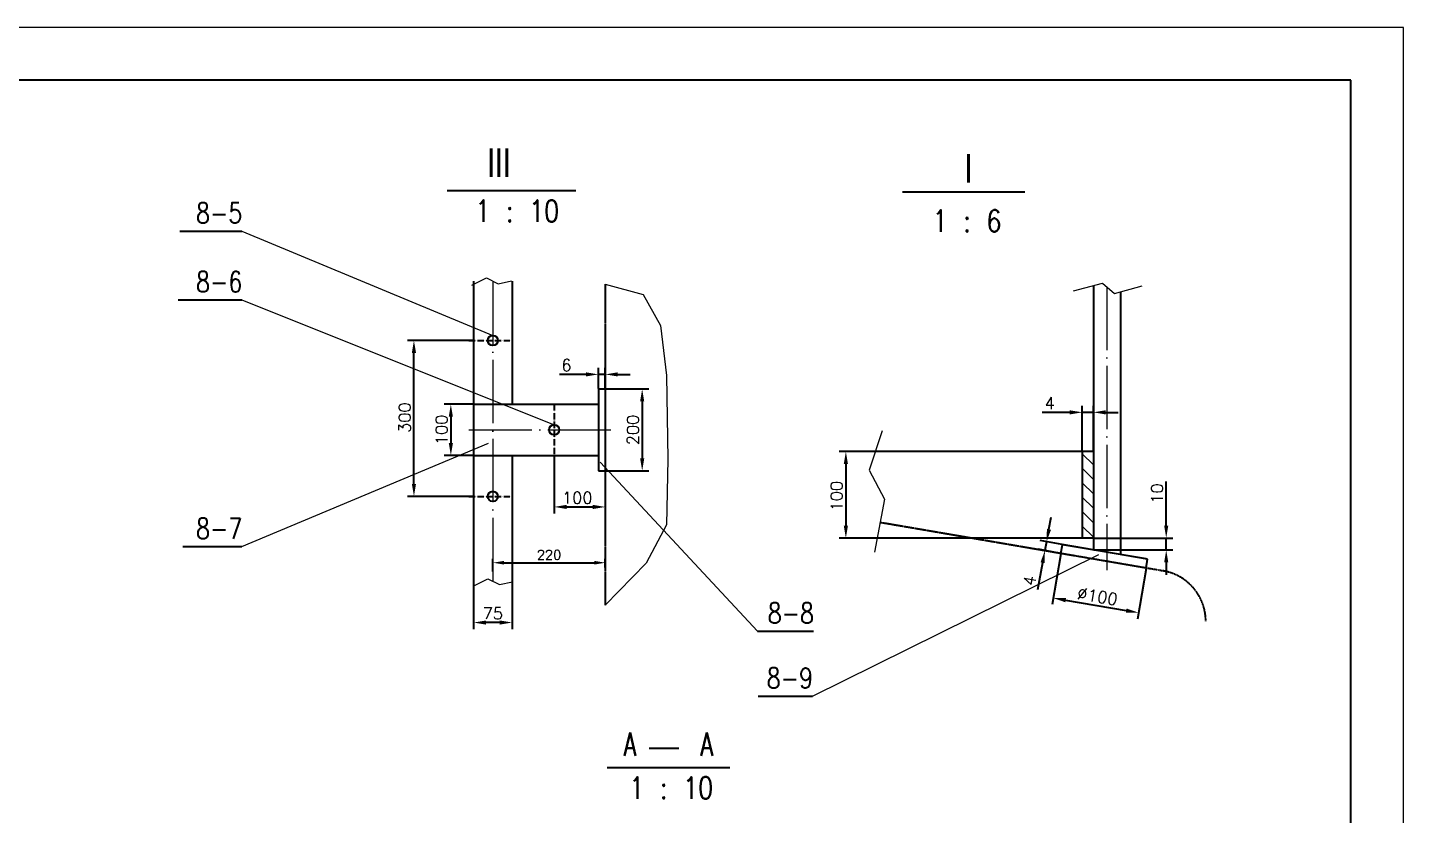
# Model space of a CAD drawing. Header units: inches. Extents: x 14786 to 39415, y 1343 to 18195.
# Drawn here: x 34183 to 39415, y 15204 to 18195 of the extents above; entities that cross this region are included whole.
import ezdxf
from ezdxf.enums import TextEntityAlignment as Align

# ---------------------------------------------------------------- set-up
doc = ezdxf.new("R2010")
doc.units = ezdxf.units.IN
doc.header["$MEASUREMENT"] = 0
for name, pattern in [('ACAD_ISO04W100', [30, 24, -3, 0, -3]), ('ACAD_ISO05W100', [33, 24, -3, 0, -3, 0, -3]), ('PHANTOM', [2.5, 1.25, -0.25, 0.25, -0.25, 0.25, -0.25])]:
    doc.linetypes.add(name, pattern=pattern)
for name, color, linetype in [('1', 1, 'ACAD_ISO05W100'), ('2', 3, 'Continuous'), ('4', 7, 'Continuous'), ('5', 6, 'PHANTOM')]:
    doc.layers.add(name, color=color, linetype=linetype)
doc.layers.add('TEXT', color=3, linetype='Continuous', lineweight=15)
doc.layers.add('图层1', color=1, linetype='ACAD_ISO04W100', lineweight=18)
doc.styles.add('HZ', font='TXT', dxfattribs={"width": 0.8, "bigfont": 'HZTXT'})
doc.styles.add('ROMANS', font='ROMANS', dxfattribs={"bigfont": 'HZTXT'})
doc.dimstyles.new('R30', dxfattribs={"dimscale": 30, "dimtxt": 1.2, "dimasz": 1.4, "dimexe": 0.5, "dimexo": 0, "dimgap": 0.4, "dimtad": 1, "dimdec": 0, "dimzin": 13, "dimdsep": 46, "dimtxsty": 'ROMANS', "dimcen": 30, "dimclrd": 1, "dimclre": 1, "dimclrt": 2, "dimadec": 0, "dimazin": 0, "dimtfac": 1, "dimtdec": 0, "dimtmove": 0, "dimatfit": 1, "dimfxl": 0, "dimtolj": 1, "dimtzin": 0, "dimarcsym": 0})
doc.dimstyles.get("Standard").update_dxf_attribs({"dimtxt": 1.8, "dimasz": 1.9, "dimexe": 1, "dimexo": 0.0625, "dimgap": 0.05, "dimtad": 1, "dimdec": 4, "dimzin": 0, "dimdsep": 46, "dimtxsty": 'ROMANS', "dimcen": 0.09, "dimclrd": 1, "dimclre": 1, "dimclrt": 2, "dimadec": 0, "dimazin": 0, "dimtfac": 1, "dimtdec": 4, "dimtofl": 0, "dimtmove": 0, "dimatfit": 3, "dimfxl": 0, "dimtolj": 1, "dimtzin": 0, "dimarcsym": 0})

# ---------------------------------------------------------------- blocks, each defined once
blk = doc.blocks.new('*D218')
at = {"color": 1, "lineweight": -2}
for p, q in [((35952.5, 16127.9), (35952.5, 16175.7)), ((36380.1, 16142.2), (36380.1, 16175.7)), ((35994.5, 16160.7), (36338.1, 16160.7))]:
    blk.add_line(p, q, dxfattribs=at)
at = {"color": 1}
for points in [[(35994.5, 16167.7), (35994.5, 16153.7), (35952.5, 16160.7)], [(36338.1, 16167.7), (36338.1, 16153.7), (36380.1, 16160.7)]]:
    blk.add_solid(points, dxfattribs=at)
at = {"layer": 'DEFPOINTS', "color": 0}
for p in [(35952.5, 16127.9), (36380.1, 16160.7), (36380.1, 16142.2)]:
    blk.add_point(p, dxfattribs=at)
at = {"color": 2, "insert": (36166.3, 16190.7), "char_height": 36, "attachment_point": 5, "style": 'ROMANS'}
blk.add_mtext('\\A1;220', dxfattribs=at)
blk = doc.blocks.new('*D191')
at = {"layer": '4', "color": 1, "lineweight": -2}
for p, q in [((37405.3, 16583), (37269.8, 16583)), ((37294.8, 16535.5), (37294.8, 16301.8)), ((37411.9, 16254.3), (37269.8, 16254.3))]:
    blk.add_line(p, q, dxfattribs=at)
at = {"layer": '4', "color": 1}
for points in [[(37286.9, 16535.5), (37302.7, 16535.5), (37294.8, 16583)], [(37286.9, 16301.8), (37302.7, 16301.8), (37294.8, 16254.3)]]:
    blk.add_solid(points, dxfattribs=at)
at = {"layer": 'DEFPOINTS', "color": 0}
for p in [(37406.9, 16583), (37294.8, 16254.3), (37413.5, 16254.3)]:
    blk.add_point(p, dxfattribs=at)
at = {"layer": '4', "color": 2, "insert": (37259.8, 16413.7), "char_height": 45, "attachment_point": 5, "rotation": 90, "style": 'ROMANS'}
blk.add_mtext('\\A1;100', dxfattribs=at)
blk = doc.blocks.new('*D190')
at = {"layer": '4', "color": 1, "lineweight": -2}
for p, q in [((38067.1, 16287.6), (38076, 16334.2)), ((38117.6, 16229.6), (38033.6, 16245.6)), ((38058.2, 16240.9), (38051.8, 16207.3)), ((38111.2, 16196), (38027.2, 16212)), ((38042.8, 16160.6), (38023.2, 16057.9))]:
    blk.add_line(p, q, dxfattribs=at)
at = {"layer": '4', "color": 1}
for points in [[(38059.3, 16289.1), (38074.9, 16286.1), (38058.2, 16240.9)], [(38035.1, 16162.1), (38050.6, 16159.2), (38051.8, 16207.3)]]:
    blk.add_solid(points, dxfattribs=at)
at = {"layer": 'DEFPOINTS', "color": 0}
for p in [(38119.2, 16229.3), (38051.8, 16207.3), (38112.7, 16195.7)]:
    blk.add_point(p, dxfattribs=at)
at = {"layer": '4', "color": 2, "insert": (37994.2, 16092.5), "char_height": 45, "attachment_point": 5, "rotation": 79.1903, "style": 'ROMANS'}
blk.add_mtext('\\A1;4', dxfattribs=at)
blk = doc.blocks.new('*D189')
at = {"layer": '4', "color": 1, "lineweight": -2}
for p, q in [((38112.5, 16194.1), (38079.5, 16001.7)), ((38436.5, 16138.7), (38403.6, 15946.2)), ((38130.6, 16018.3), (38360.9, 15978.9))]:
    blk.add_line(p, q, dxfattribs=at)
at = {"layer": '4', "color": 1}
for points in [[(38131.9, 16026.1), (38129.3, 16010.5), (38083.8, 16026.3)], [(38362.3, 15986.7), (38359.6, 15971.1), (38407.8, 15970.9)]]:
    blk.add_solid(points, dxfattribs=at)
at = {"layer": 'DEFPOINTS', "color": 0}
for p in [(38112.7, 16195.7), (38436.7, 16140.2), (38407.8, 15970.9)]:
    blk.add_point(p, dxfattribs=at)
at = {"layer": '4', "color": 2, "insert": (38251.7, 16033.1), "char_height": 45, "attachment_point": 5, "rotation": 350.2938, "style": 'ROMANS'}
blk.add_mtext('\\A1;%%C100', dxfattribs=at)
blk = doc.blocks.new('*D188')
at = {"layer": '4', "color": 1, "lineweight": -2}
for p, q in [((38193.7, 16584.6), (38193.7, 16757.2)), ((38235.9, 16584.6), (38235.9, 16757.2)), ((38146.2, 16732.2), (38041.6, 16732.2)), ((38235.9, 16732.2), (38193.7, 16732.2)), ((38283.4, 16732.2), (38330.9, 16732.2))]:
    blk.add_line(p, q, dxfattribs=at)
at = {"layer": '4', "color": 1}
for points in [[(38146.2, 16740.1), (38146.2, 16724.2), (38193.7, 16732.2)], [(38283.4, 16740.1), (38283.4, 16724.2), (38235.9, 16732.2)]]:
    blk.add_solid(points, dxfattribs=at)
at = {"layer": 'DEFPOINTS', "color": 0}
for p in [(38193.7, 16732.2), (38193.7, 16583), (38235.9, 16583)]:
    blk.add_point(p, dxfattribs=at)
at = {"layer": '4', "color": 2, "insert": (38070.2, 16767.2), "char_height": 45, "attachment_point": 5, "style": 'ROMANS'}
blk.add_mtext('\\A1;4', dxfattribs=at)
blk = doc.blocks.new('*D187')
at = {"layer": '4', "color": 1, "lineweight": -2}
for p, q in [((38513.1, 16301.8), (38513.1, 16469.5)), ((38237.4, 16254.3), (38538.1, 16254.3)), ((38513.1, 16209.3), (38513.1, 16254.3)), ((38237.4, 16209.3), (38538.1, 16209.3)), ((38513.1, 16161.8), (38513.1, 16114.3))]:
    blk.add_line(p, q, dxfattribs=at)
at = {"layer": '4', "color": 1}
for points in [[(38505.1, 16301.8), (38521, 16301.8), (38513.1, 16254.3)], [(38505.1, 16161.8), (38521, 16161.8), (38513.1, 16209.3)]]:
    blk.add_solid(points, dxfattribs=at)
at = {"layer": 'DEFPOINTS', "color": 0}
for p in [(38235.9, 16254.3), (38513.1, 16254.3), (38235.9, 16209.3)]:
    blk.add_point(p, dxfattribs=at)
at = {"layer": '4', "color": 2, "insert": (38478.1, 16423.8), "char_height": 45, "attachment_point": 5, "rotation": 90, "style": 'ROMANS'}
blk.add_mtext('\\A1;10', dxfattribs=at)
blk = doc.blocks.new('*D179')
at = {"layer": '4', "color": 1, "lineweight": -2}
for p, q in [((35877.8, 16762.7), (35767.7, 16762.7)), ((35792.7, 16715.2), (35792.7, 16615.8)), ((35877.8, 16568.3), (35767.7, 16568.3))]:
    blk.add_line(p, q, dxfattribs=at)
at = {"layer": '4', "color": 1}
for points in [[(35784.8, 16715.2), (35800.6, 16715.2), (35792.7, 16762.7)], [(35784.8, 16615.8), (35800.6, 16615.8), (35792.7, 16568.3)]]:
    blk.add_solid(points, dxfattribs=at)
at = {"layer": 'DEFPOINTS', "color": 0}
for p in [(35879.4, 16762.7), (35792.7, 16568.3), (35879.4, 16568.3)]:
    blk.add_point(p, dxfattribs=at)
at = {"layer": '4', "color": 2, "insert": (35757.7, 16665.5), "char_height": 45, "attachment_point": 5, "rotation": 90, "style": 'ROMANS'}
blk.add_mtext('\\A1;100', dxfattribs=at)
blk = doc.blocks.new('*D178')
at = {"layer": '4', "color": 1, "lineweight": -2}
for p, q in [((35879.4, 16071.4), (35879.4, 15908.4)), ((36025.5, 16086.5), (36025.5, 15908.4)), ((35978, 15933.4), (35926.9, 15933.4))]:
    blk.add_line(p, q, dxfattribs=at)
at = {"layer": '4', "color": 1}
for points in [[(35926.9, 15941.3), (35926.9, 15925.5), (35879.4, 15933.4)], [(35978, 15941.3), (35978, 15925.5), (36025.5, 15933.4)]]:
    blk.add_solid(points, dxfattribs=at)
at = {"layer": 'DEFPOINTS', "color": 0}
for p in [(35879.4, 16072.9), (36025.5, 16088.1), (35879.4, 15933.4)]:
    blk.add_point(p, dxfattribs=at)
at = {"layer": '4', "color": 2, "insert": (35952.5, 15968.4), "char_height": 45, "attachment_point": 5, "style": 'ROMANS'}
blk.add_mtext('\\A1;75', dxfattribs=at)
blk = doc.blocks.new('*D177')
at = {"layer": '4', "color": 1, "lineweight": -2}
for p, q in [((36353.7, 16822.6), (36353.7, 16901.5)), ((36380.1, 16822.6), (36380.1, 16901.5)), ((36306.2, 16876.5), (36205.8, 16876.5)), ((36380.1, 16876.5), (36353.7, 16876.5)), ((36427.6, 16876.5), (36475.1, 16876.5))]:
    blk.add_line(p, q, dxfattribs=at)
at = {"layer": '4', "color": 1}
for points in [[(36306.2, 16884.4), (36306.2, 16868.6), (36353.7, 16876.5)], [(36427.6, 16884.4), (36427.6, 16868.6), (36380.1, 16876.5)]]:
    blk.add_solid(points, dxfattribs=at)
at = {"layer": 'DEFPOINTS', "color": 0}
for p in [(36353.7, 16876.5), (36353.7, 16821), (36380.1, 16821)]:
    blk.add_point(p, dxfattribs=at)
at = {"layer": '4', "color": 2, "insert": (36232.3, 16911.5), "char_height": 45, "attachment_point": 5, "style": 'ROMANS'}
blk.add_mtext('\\A1;6', dxfattribs=at)
blk = doc.blocks.new('*D176')
at = {"layer": '4', "color": 1, "lineweight": -2}
for p, q in [((36381.7, 16821), (36545.3, 16821)), ((36520.3, 16773.5), (36520.3, 16557.5)), ((36381.7, 16510), (36545.3, 16510))]:
    blk.add_line(p, q, dxfattribs=at)
at = {"layer": '4', "color": 1}
for points in [[(36512.4, 16773.5), (36528.2, 16773.5), (36520.3, 16821)], [(36512.4, 16557.5), (36528.2, 16557.5), (36520.3, 16510)]]:
    blk.add_solid(points, dxfattribs=at)
at = {"layer": 'DEFPOINTS', "color": 0}
for p in [(36380.1, 16821), (36380.1, 16510), (36520.3, 16510)]:
    blk.add_point(p, dxfattribs=at)
at = {"layer": '4', "color": 2, "insert": (36485.3, 16665), "char_height": 45, "attachment_point": 5, "rotation": 90, "style": 'ROMANS'}
blk.add_mtext('\\A1;200', dxfattribs=at)
blk = doc.blocks.new('*D175')
at = {"layer": '4', "color": 1, "lineweight": -2}
for p, q in [((36185.7, 16566.7), (36185.7, 16347.7)), ((36380.1, 16508.4), (36380.1, 16347.7)), ((36233.2, 16372.7), (36332.6, 16372.7))]:
    blk.add_line(p, q, dxfattribs=at)
at = {"layer": '4', "color": 1}
for points in [[(36233.2, 16380.7), (36233.2, 16364.8), (36185.7, 16372.7)], [(36332.6, 16380.7), (36332.6, 16364.8), (36380.1, 16372.7)]]:
    blk.add_solid(points, dxfattribs=at)
at = {"layer": 'DEFPOINTS', "color": 0}
for p in [(36185.7, 16568.3), (36380.1, 16510), (36380.1, 16372.7)]:
    blk.add_point(p, dxfattribs=at)
at = {"layer": '4', "color": 2, "insert": (36273.4, 16407.7), "char_height": 45, "attachment_point": 5, "style": 'ROMANS'}
blk.add_mtext('\\A1;100', dxfattribs=at)
blk = doc.blocks.new('*D174')
at = {"layer": '4', "color": 1, "lineweight": -2}
for p, q in [((35877.8, 17005.3), (35627.3, 17005.3)), ((35652.3, 16460.3), (35652.3, 16957.8)), ((35877.8, 16412.8), (35627.3, 16412.8))]:
    blk.add_line(p, q, dxfattribs=at)
at = {"layer": '4', "color": 1}
for points in [[(35644.4, 16957.8), (35660.3, 16957.8), (35652.3, 17005.3)], [(35644.4, 16460.3), (35660.3, 16460.3), (35652.3, 16412.8)]]:
    blk.add_solid(points, dxfattribs=at)
at = {"layer": 'DEFPOINTS', "color": 0}
for p in [(35652.3, 17005.3), (35879.4, 17005.3), (35879.4, 16412.8)]:
    blk.add_point(p, dxfattribs=at)
at = {"layer": '4', "color": 2, "insert": (35617.3, 16712.1), "char_height": 45, "attachment_point": 5, "rotation": 90, "style": 'ROMANS'}
blk.add_mtext('\\A1;300', dxfattribs=at)

msp = doc.modelspace()

# ---------------------------------------------------------------- hatches: boundary and pattern name
at = {"layer": 'TEXT'}
h = msp.add_hatch(dxfattribs=at)
h.set_pattern_fill('ANSI31', color=256, scale=311.04, angle=90, style=0)
h.set_pattern_definition([(135, (26110.31, 3365.15), (-27.49231, -27.49231), [])])
h.paths.add_polyline_path([(38193.7, 16254.3), (38235.9, 16254.3), (38235.9, 16583), (38193.7, 16583)])

# ---------------------------------------------------------------- linework, layer by layer
for p, q in [((39215.2, 17994.5), (28028.1, 17994.5)), ((39215.2, 1584.1), (39215.2, 17994.5)), ((36380.1, 16821), (36380.1, 16510))]:
    msp.add_line(p, q)
at = {"layer": '1'}
for p, q in [((35860.8, 17005.3), (36025.5, 17005.3)), ((36185.7, 16762.7), (36185.7, 16568.3)), ((35860.8, 16412.8), (36025.5, 16412.8))]:
    msp.add_line(p, q, dxfattribs=at)
at = {"layer": '4', "linetype": 'Continuous'}
for p, q in [((35779.2, 17574.8), (36267.5, 17574.8)), ((37509.8, 17570.2), (37975.3, 17570.2)), ((35879.4, 17231.3), (35879.4, 16072.9)), ((36025.5, 17231.3), (36025.5, 16762.7)), ((38235.9, 17213.8), (38235.9, 16209.3)), ((38339.5, 17190.2), (38339.5, 16192.5)), ((36353.7, 16821), (36353.7, 16510)), ((36353.7, 16821), (36380.1, 16821)), ((36380.1, 16821), (36380.1, 16510)), ((35879.4, 16762.7), (36353.7, 16762.7)), ((35879.4, 16568.3), (36353.7, 16568.3)), ((36025.5, 16568.3), (36025.5, 16087.7)), ((38235.9, 16583), (37406.9, 16583)), ((38193.7, 16583), (38193.7, 16254.3)), ((36353.7, 16510), (36380.1, 16510)), ((38235.9, 16254.3), (37413.5, 16254.3)), ((38112.7, 16195.7), (38119.2, 16229.3)), ((38441.4, 16174.2), (38117.4, 16229.6)), ((38436.7, 16175), (38119.2, 16229.3)), ((38436.7, 16140.2), (38112.7, 16195.7)), ((38436.7, 16140.2), (38441.4, 16174.2)), ((36547, 15456.3), (36659.6, 15456.3)), ((36387.7, 15382.5), (36853.3, 15382.5))]:
    msp.add_line(p, q, dxfattribs=at)
at = {"layer": '4'}
for p, q in [((34761.5, 17421.2), (34997.7, 17421.2)), ((34755.7, 17159.7), (34997.7, 17159.7)), ((34772.9, 16222), (34997.7, 16222)), ((36959.4, 15900.6), (37171.9, 15900.6)), ((36960.9, 15653.8), (37167.9, 15653.8))]:
    msp.add_line(p, q, dxfattribs=at)
at = {"layer": '4', "linetype": 'Continuous'}
for centre in [(35952.5, 17005.3), (36185.7, 16665.5), (35952.5, 16412.8)]:
    msp.add_circle(centre, 19.4, dxfattribs=at)
at = {"layer": '5'}
for p, q in [((36380.1, 17219.2), (36380.1, 16000)), ((38516.3, 16126.6), (37424.9, 16313.3))]:
    msp.add_line(p, q, dxfattribs=at)
msp.add_arc((38469.1, 15938), 194.4, 0, 80.3672, dxfattribs=at)
at = {"layer": 'TEXT'}
for p, q in [((39415.3, 18194.6), (27527.8, 18194.6)), ((39415.3, 1383.9), (39415.3, 18194.6)), ((34997.7, 17421.2), (35952.5, 17024.7)), ((34997.7, 17159.7), (36185.7, 16684.9)), ((34997.7, 16222), (35935.7, 16614.6)), ((36959.4, 15900.6), (36360.4, 16543.4)), ((37167.9, 15653.8), (38256.8, 16191.7))]:
    msp.add_line(p, q, dxfattribs=at)
for points in [[(35872.9, 17215.4), (35928.6, 17243.2), (35973.2, 17220.9), (36023.3, 17232.1)], [(36380.1, 17219.2), (36523.6, 17179.6), (36590.5, 17062.8), (36612.8, 16871.8), (36618.3, 16554.6), (36612.8, 16304.2), (36534.8, 16159.5), (36380.1, 16000)], [(38161.1, 17194.4), (38271.1, 17223), (38316.6, 17184), (38421.8, 17212.7)], [(37433, 16661.3), (37383.6, 16513), (37442.1, 16402.4), (37403.1, 16200.6)], [(35877.2, 16071.8), (35932.9, 16099.7), (35977.4, 16077.4), (36027.6, 16088.5)]]:
    msp.add_lwpolyline(points, dxfattribs=at)
at = {"layer": '图层1', "ltscale": 10}
for p, q in [((35952.5, 17231.3), (35952.5, 16087.7)), ((38287.7, 17208.8), (38287.7, 16132.9)), ((35860.8, 16665.5), (36422.9, 16665.5))]:
    msp.add_line(p, q, dxfattribs=at)

# ---------------------------------------------------------------- texts
at = {"layer": '2', "style": 'HZ', "width": 0.8}
for s, p in [('8-5', (34823.5, 17451.1)), ('8-6', (34823.5, 17189.6)), ('8-7', (34823.5, 16251.9)), ('8-8', (36997.8, 15930.5)), ('8-9', (36993.7, 15683.7))]:
    msp.add_text(s, height=77.76, dxfattribs=at).set_placement(p)
at = {"layer": '4', "style": 'HZ', "width": 0.8}
for s, height, p in [('III', 108, (35931.2, 17627.3)), ('I', 108, (37747, 17605.9)), ('1 : 10', 83.4, (35885.4, 17455.7)), ('1 : 6', 83.4, (37624.6, 17417.9)), ('1 : 10', 83.4, (36471.1, 15263.4))]:
    msp.add_text(s, height=height, dxfattribs=at).set_placement(p)
at = {"layer": '4', "linetype": 'Continuous', "style": 'ROMANS', "width": 0.7}
for p in [(36474, 15426.8), (36766.6, 15426.8)]:
    msp.add_text('A', height=89.3, dxfattribs=at).set_placement(p, align=Align.CENTER)

# ---------------------------------------------------------------- dimensions: what is measured, and where the dimension line sits
dim = msp.add_linear_dim(base=(36380.1, 16160.7), p1=(35952.5, 16127.9), p2=(36380.1, 16142.2), text='220', dimstyle='R30')
dim.commit()
dim.dimension.update_dxf_attribs({"geometry": '*D218', "text_midpoint": (36166.3, 16190.7)})
at = {"layer": '4'}
for base, p1, p2, text, override, picture, middle in [((35652.3, 17005.3), (35879.4, 16412.8), (35879.4, 17005.3), '300', {"dimscale": 25, "dimgap": 0.5, "dimdec": 0, "dimtdec": 0}, '*D174', (35652.3, 16712.1)), ((36520.3, 16510), (36380.1, 16821), (36380.1, 16510), '200', {"dimscale": 25, "dimgap": 0.5, "dimdec": 0, "dimtdec": 0}, '*D176', (36520.3, 16665)), ((35792.7, 16568.3), (35879.4, 16762.7), (35879.4, 16568.3), '100', {"dimscale": 25, "dimgap": 0.5, "dimdec": 0, "dimtdec": 0}, '*D179', (35792.7, 16665.5)), ((37294.8, 16254.3), (37406.9, 16583), (37413.5, 16254.3), '100', {"dimscale": 25, "dimgap": 0.5, "dimdec": 0, "dimtdec": 0}, '*D191', (37294.8, 16413.7)), ((38513.1, 16254.3), (38235.9, 16209.3), (38235.9, 16254.3), '10', {"dimscale": 25, "dimgap": 0.5, "dimdec": 0, "dimtdec": 0, "dimtofl": 1}, '*D187', (38513.1, 16423.8))]:
    dim = msp.add_linear_dim(base=base, p1=p1, p2=p2, angle=90, text=text, dimstyle='Standard', override=override, dxfattribs=at)
    dim.commit()
    dim.dimension.update_dxf_attribs({"geometry": picture, "text_midpoint": middle, "dimtype": 160})
for base, p1, p2, text, override, picture, middle in [((36353.7, 16876.5), (36380.1, 16821), (36353.7, 16821), '6', {"dimscale": 25, "dimgap": 0.5, "dimdec": 0, "dimtdec": 0, "dimtofl": 1}, '*D177', (36232.3, 16876.5)), ((38193.7, 16732.2), (38235.9, 16583), (38193.7, 16583), '4', {"dimscale": 25, "dimgap": 0.5, "dimdec": 0, "dimtdec": 0, "dimtofl": 1}, '*D188', (38070.2, 16732.2)), ((36380.1, 16372.7), (36185.7, 16568.3), (36380.1, 16510), '100', {"dimscale": 25, "dimgap": 0.5, "dimdec": 0, "dimtdec": 0}, '*D175', (36273.4, 16372.7)), ((35879.4, 15933.4), (36025.5, 16088.1), (35879.4, 16072.9), '75', {"dimscale": 25, "dimgap": 0.5, "dimdec": 0, "dimtdec": 0}, '*D178', (35952.5, 15933.4))]:
    dim = msp.add_linear_dim(base=base, p1=p1, p2=p2, text=text, dimstyle='Standard', override=override, dxfattribs=at)
    dim.commit()
    dim.dimension.update_dxf_attribs({"geometry": picture, "text_midpoint": middle, "dimtype": 160})
for p1, p2, distance, text, override, picture, middle in [((38119.2, 16229.3), (38112.7, 16195.7), -62.1, '4', {"dimscale": 25, "dimgap": 0.5, "dimdec": 0, "dimtdec": 0, "dimtofl": 1}, '*D190', (37994.2, 16092.5)), ((38112.7, 16195.7), (38436.7, 16140.2), -171.8, '%%C100', {"dimscale": 25, "dimgap": 0.5, "dimdec": 0, "dimtdec": 0}, '*D189', (38251.7, 16033.1))]:
    dim = msp.add_aligned_dim(p1=p1, p2=p2, distance=distance, text=text, dimstyle='Standard', override=override, dxfattribs=at)
    dim.commit()
    dim.dimension.update_dxf_attribs({"geometry": picture, "text_midpoint": middle})

doc.saveas('drawing.dxf')
